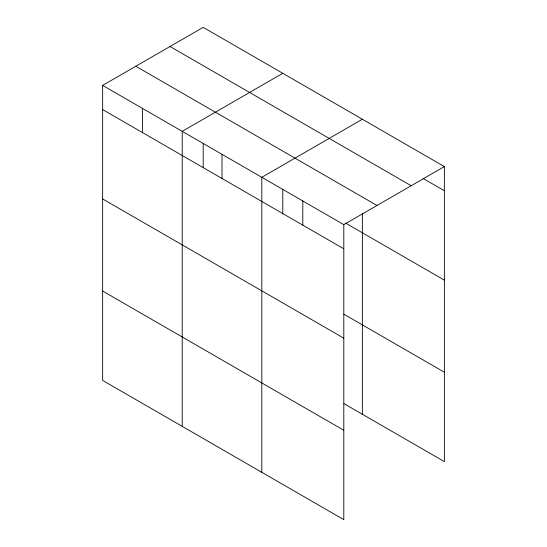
<?xml version="1.0" encoding="UTF-8"?>
<svg xmlns="http://www.w3.org/2000/svg" width="547" height="547" viewBox="0 0 547 547"><rect width="100%" height="100%" fill="white"/><g stroke="black" fill="none" stroke-linecap="round" stroke-linejoin="round"><path stroke-width="0.82" d="M343.803 338.183L343.803 224.639L102.638 85.407L102.638 380.418L343.803 519.65L343.803 338.183L102.638 198.944M343.94 403.618L444.362 461.593L444.362 166.582L203.197 27.35L102.638 85.407M282.778 73.298L182.226 131.355L182.226 426.366M362.367 119.246L261.808 177.303L261.808 472.307M343.803 224.639L444.362 166.582M423.132 178.486L444.362 190.746M170.014 46.509L411.18 185.741M135.82 66.249L376.986 205.481M345.417 222.998L444.362 280.126M102.638 109.564L343.803 248.803M343.94 314.238L444.362 372.213M102.638 291.038L343.803 430.27M362.367 213.207L362.367 414.257M302.806 200.968L302.806 225.132M282.778 189.399L282.778 214.123M222.014 154.329L222.014 178.486M203.197 143.451L203.197 167.32M142.432 108.381L142.432 132.538"/></g></svg>
